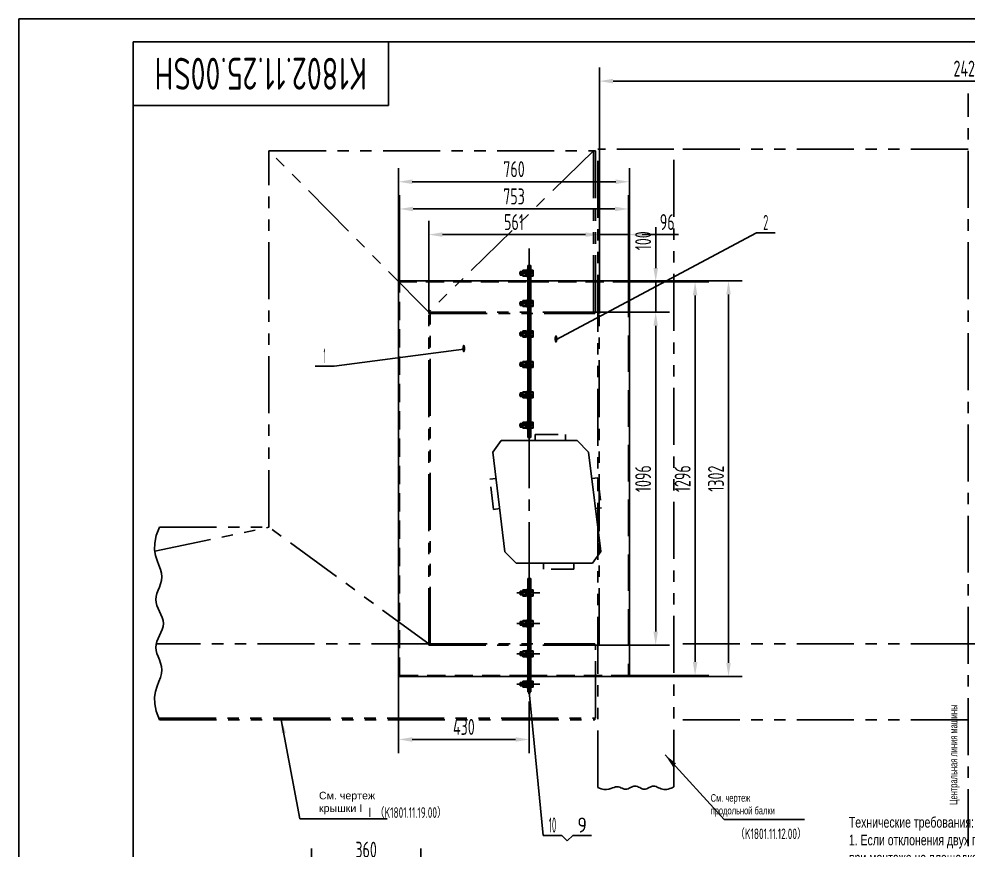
# Model space of a CAD drawing. Header units: millimetres. Extents: x 0 to 6300, y -90 to 4455.
# Drawn here: x 0 to 3120, y 1721 to 4455 of the extents above; entities that cross this region are included whole.
import ezdxf
from ezdxf.enums import TextEntityAlignment as Align

# ---------------------------------------------------------------- set-up
doc = ezdxf.new("R2010")
doc.units = ezdxf.units.MM
doc.header["$LTSCALE"] = 150
for name, pattern in [('F', [0.75, 0.5, -0.25]), ('G', [2, 1.25, -0.25, 0.25, -0.25]), ('K', [2.5, 1.25, -0.25, 0.25, -0.25, 0.25, -0.25])]:
    doc.linetypes.add(name, pattern=pattern)
for name, color, linetype in [('01', 7, 'Continuous'), ('02', 1, 'Continuous'), ('04', 2, 'F'), ('05', 4, 'G'), ('07', 6, 'K'), ('08', 1, 'Continuous'), ('11', 3, 'Continuous')]:
    doc.layers.add(name, color=color, linetype=linetype)
doc.styles.get("Standard").update_dxf_attribs({"font": 'isocp', "width": 0.707, "bigfont": 'intecad.shx'})
doc.dimstyles.new('INTE', dxfattribs={"dimscale": 15, "dimtxt": 3.5, "dimasz": 3, "dimexe": 3, "dimexo": 0, "dimgap": 1, "dimtad": 1, "dimdec": 1, "dimdsep": 46, "dimtxsty": 'Standard', "dimcen": 0, "dimclrd": 1, "dimclre": 1, "dimclrt": 3, "dimazin": 0, "dimtfac": 1, "dimtdec": 1, "dimtmove": 0, "dimatfit": 0, "dimfxl": 1, "dimarcsym": 0})

# ---------------------------------------------------------------- blocks, each defined once
blk = doc.blocks.new('*D6')
at = {"layer": '08', "color": 1, "lineweight": -2}
for p, q in [((1907.8, 3490.6), (2138.1, 3490.6)), ((2093.1, 3445.6), (2093.1, 2439.6)), ((1907.8, 2394.6), (2138.1, 2394.6))]:
    blk.add_line(p, q, dxfattribs=at)
at = {"layer": '08', "color": 1}
for points in [[(2085.6, 3445.6), (2100.6, 3445.6), (2093.1, 3490.6)], [(2085.6, 2439.6), (2100.6, 2439.6), (2093.1, 2394.6)]]:
    blk.add_solid(points, dxfattribs=at)
at = {"layer": 'Defpoints', "color": 0}
for p in [(1907.8, 3490.6), (1907.8, 2394.6), (2093.1, 2394.6)]:
    blk.add_point(p, dxfattribs=at)
at = {"layer": '08', "color": 3, "insert": (2051.8, 2942.6), "char_height": 52.5, "attachment_point": 5, "rotation": 90}
blk.add_mtext('1096', dxfattribs=at)
blk = doc.blocks.new('*D19')
at = {"layer": '08', "color": 1, "lineweight": -2}
for p, q in [((1346.8, 3490.6), (1346.8, 3790.6)), ((1907.8, 3485.6), (1907.8, 3790.6)), ((1862.8, 3745.6), (1391.8, 3745.6))]:
    blk.add_line(p, q, dxfattribs=at)
at = {"layer": '08', "color": 1}
for points in [[(1391.8, 3753.1), (1391.8, 3738.1), (1346.8, 3745.6)], [(1862.8, 3753.1), (1862.8, 3738.1), (1907.8, 3745.6)]]:
    blk.add_solid(points, dxfattribs=at)
at = {"layer": 'Defpoints', "color": 0}
for p in [(1346.8, 3745.6), (1346.8, 3490.6), (1907.8, 3485.6)]:
    blk.add_point(p, dxfattribs=at)
at = {"layer": '08', "color": 3, "insert": (1627.3, 3786.8), "char_height": 52.5, "attachment_point": 5}
blk.add_mtext('561', dxfattribs=at)
blk = doc.blocks.new('erwer')
at = {"layer": '01'}
for points in [[(6333.4, 3723.9), (6330.4, 3723.9), (6333.4, 3726.9)], [(7629.4, 3723.9), (7632.4, 3723.9), (7629.4, 3726.9)], [(6333.4, 2970.9), (6330.4, 2970.9), (6333.4, 2967.9)], [(7629.4, 2970.9), (7632.4, 2970.9), (7629.4, 2967.9)]]:
    blk.add_hatch(color=256, dxfattribs=at).paths.add_polyline_path(points)
at = {"ltscale": 0.8}
for p, q in [((6330.4, 3302.4), (6330.4, 3723.9)), ((7632.4, 3723.9), (7632.4, 3302.4)), ((6330.4, 2970.9), (6330.4, 3292.4)), ((7632.4, 3292.4), (7632.4, 2970.9))]:
    blk.add_line(p, q, dxfattribs=at)
at = {"layer": '01'}
for p, q in [((6333.4, 3726.9), (6330.4, 3723.9)), ((7629.4, 3726.9), (7632.4, 3723.9)), ((7106.7, 3389.9), (7068.7, 3417.4)), ((6741.3, 3377.1), (6703.3, 3340.1)), ((6295.4, 3318.8), (6295.4, 3308)), ((6305.4, 3318.8), (6295.4, 3318.8)), ((6295.4, 3308), (6305.4, 3308)), ((6296.2, 3304.9), (6296.2, 3308)), ((6296.2, 3308), (6305.4, 3308)), ((6299.4, 3327.4), (6305.4, 3327.4)), ((6299.4, 3318.8), (6299.4, 3327.4)), ((6299.4, 3318.8), (6299.4, 3308)), ((6311.4, 3327.4), (6305.4, 3327.4)), ((6305.4, 3318.8), (6315.4, 3318.8)), ((6315.4, 3308), (6305.4, 3308)), ((6314.6, 3308), (6305.4, 3308)), ((6311.4, 3318.8), (6311.4, 3327.4)), ((6311.4, 3318.8), (6311.4, 3308)), ((6314.6, 3304.9), (6314.6, 3308)), ((6315.4, 3318.8), (6315.4, 3308)), ((6405.4, 3318.8), (6395.4, 3318.8)), ((6395.4, 3318.8), (6395.4, 3308)), ((6395.4, 3308), (6405.4, 3308)), ((6396.2, 3308), (6405.4, 3308)), ((6396.2, 3304.9), (6396.2, 3308)), ((6399.4, 3327.4), (6405.4, 3327.4)), ((6399.4, 3318.8), (6399.4, 3327.4)), ((6399.4, 3318.8), (6399.4, 3308)), ((6411.4, 3327.4), (6405.4, 3327.4)), ((6405.4, 3318.8), (6415.4, 3318.8)), ((6414.6, 3308), (6405.4, 3308)), ((6415.4, 3308), (6405.4, 3308)), ((6411.4, 3318.8), (6411.4, 3327.4)), ((6411.4, 3318.8), (6411.4, 3308)), ((6414.6, 3304.9), (6414.6, 3308)), ((6415.4, 3318.8), (6415.4, 3308)), ((6495.4, 3318.8), (6495.4, 3308)), ((6505.4, 3318.8), (6495.4, 3318.8)), ((6495.4, 3308), (6505.4, 3308)), ((6496.2, 3304.9), (6496.2, 3308)), ((6496.2, 3308), (6505.4, 3308)), ((6499.4, 3318.8), (6499.4, 3327.4)), ((6499.4, 3327.4), (6505.4, 3327.4)), ((6499.4, 3318.8), (6499.4, 3308)), ((6511.4, 3327.4), (6505.4, 3327.4)), ((6505.4, 3318.8), (6515.4, 3318.8)), ((6515.4, 3308), (6505.4, 3308)), ((6514.6, 3308), (6505.4, 3308)), ((6511.4, 3318.8), (6511.4, 3327.4)), ((6511.4, 3318.8), (6511.4, 3308)), ((6514.6, 3304.9), (6514.6, 3308)), ((6515.4, 3318.8), (6515.4, 3308)), ((6595.4, 3318.8), (6595.4, 3308)), ((6605.4, 3318.8), (6595.4, 3318.8)), ((6595.4, 3308), (6605.4, 3308)), ((6596.2, 3304.9), (6596.2, 3308)), ((6596.2, 3308), (6605.4, 3308)), ((6599.4, 3318.8), (6599.4, 3327.4)), ((6599.4, 3327.4), (6605.4, 3327.4)), ((6599.4, 3318.8), (6599.4, 3308)), ((6611.4, 3327.4), (6605.4, 3327.4)), ((6605.4, 3318.8), (6615.4, 3318.8)), ((6614.6, 3308), (6605.4, 3308)), ((6615.4, 3308), (6605.4, 3308)), ((6611.4, 3318.8), (6611.4, 3327.4)), ((6611.4, 3318.8), (6611.4, 3308)), ((6614.6, 3304.9), (6614.6, 3308)), ((6615.4, 3318.8), (6615.4, 3308)), ((7157.4, 3318.8), (7147.4, 3318.8)), ((7147.4, 3318.8), (7147.4, 3308)), ((7147.4, 3308), (7157.4, 3308)), ((7148.2, 3308), (7157.4, 3308)), ((7148.2, 3304.9), (7148.2, 3308)), ((7151.4, 3327.4), (7157.4, 3327.4)), ((7151.4, 3318.8), (7151.4, 3327.4)), ((7151.4, 3318.8), (7151.4, 3308)), ((7163.4, 3327.4), (7157.4, 3327.4)), ((7157.4, 3318.8), (7167.4, 3318.8)), ((7167.4, 3308), (7157.4, 3308)), ((7166.6, 3308), (7157.4, 3308)), ((7163.4, 3318.8), (7163.4, 3327.4)), ((7163.4, 3318.8), (7163.4, 3308)), ((7166.6, 3304.9), (7166.6, 3308)), ((7167.4, 3318.8), (7167.4, 3308)), ((7257.4, 3318.8), (7247.4, 3318.8)), ((7247.4, 3318.8), (7247.4, 3308)), ((7247.4, 3308), (7257.4, 3308)), ((7248.2, 3308), (7257.4, 3308)), ((7248.2, 3304.9), (7248.2, 3308)), ((7251.4, 3327.4), (7257.4, 3327.4)), ((7251.4, 3318.8), (7251.4, 3327.4)), ((7251.4, 3318.8), (7251.4, 3308)), ((7263.4, 3327.4), (7257.4, 3327.4)), ((7257.4, 3318.8), (7267.4, 3318.8)), ((7266.6, 3308), (7257.4, 3308)), ((7267.4, 3308), (7257.4, 3308)), ((7263.4, 3318.8), (7263.4, 3327.4)), ((7263.4, 3318.8), (7263.4, 3308)), ((7266.6, 3304.9), (7266.6, 3308)), ((7267.4, 3318.8), (7267.4, 3308)), ((7347.4, 3318.8), (7347.4, 3308)), ((7357.4, 3318.8), (7347.4, 3318.8)), ((7347.4, 3308), (7357.4, 3308)), ((7348.2, 3304.9), (7348.2, 3308)), ((7348.2, 3308), (7357.4, 3308)), ((7351.4, 3318.8), (7351.4, 3327.4)), ((7351.4, 3327.4), (7357.4, 3327.4)), ((7351.4, 3318.8), (7351.4, 3308)), ((7363.4, 3327.4), (7357.4, 3327.4)), ((7357.4, 3318.8), (7367.4, 3318.8)), ((7367.4, 3308), (7357.4, 3308)), ((7366.6, 3308), (7357.4, 3308)), ((7363.4, 3318.8), (7363.4, 3327.4)), ((7363.4, 3318.8), (7363.4, 3308)), ((7366.6, 3304.9), (7366.6, 3308)), ((7367.4, 3318.8), (7367.4, 3308)), ((7457.4, 3318.8), (7447.4, 3318.8)), ((7447.4, 3318.8), (7447.4, 3308)), ((7447.4, 3308), (7457.4, 3308)), ((7448.2, 3308), (7457.4, 3308)), ((7448.2, 3304.9), (7448.2, 3308)), ((7451.4, 3327.4), (7457.4, 3327.4)), ((7451.4, 3318.8), (7451.4, 3327.4)), ((7451.4, 3318.8), (7451.4, 3308)), ((7463.4, 3327.4), (7457.4, 3327.4)), ((7457.4, 3318.8), (7467.4, 3318.8)), ((7466.6, 3308), (7457.4, 3308)), ((7467.4, 3308), (7457.4, 3308)), ((7463.4, 3318.8), (7463.4, 3327.4)), ((7463.4, 3318.8), (7463.4, 3308)), ((7466.6, 3304.9), (7466.6, 3308)), ((7467.4, 3318.8), (7467.4, 3308)), ((7547.4, 3318.8), (7547.4, 3308)), ((7557.4, 3318.8), (7547.4, 3318.8)), ((7547.4, 3308), (7557.4, 3308)), ((7548.2, 3304.9), (7548.2, 3308)), ((7548.2, 3308), (7557.4, 3308)), ((7551.4, 3318.8), (7551.4, 3327.4)), ((7551.4, 3327.4), (7557.4, 3327.4)), ((7551.4, 3318.8), (7551.4, 3308)), ((7563.4, 3327.4), (7557.4, 3327.4)), ((7557.4, 3318.8), (7567.4, 3318.8)), ((7567.4, 3308), (7557.4, 3308)), ((7566.6, 3308), (7557.4, 3308)), ((7563.4, 3318.8), (7563.4, 3327.4)), ((7563.4, 3318.8), (7563.4, 3308)), ((7566.6, 3304.9), (7566.6, 3308)), ((7567.4, 3318.8), (7567.4, 3308)), ((7657.4, 3318.8), (7647.4, 3318.8)), ((7647.4, 3318.8), (7647.4, 3308)), ((7647.4, 3308), (7657.4, 3308)), ((7648.2, 3308), (7657.4, 3308)), ((7648.2, 3304.9), (7648.2, 3308)), ((7651.4, 3327.4), (7657.4, 3327.4)), ((7651.4, 3318.8), (7651.4, 3327.4)), ((7651.4, 3318.8), (7651.4, 3308)), ((7663.4, 3327.4), (7657.4, 3327.4)), ((7657.4, 3318.8), (7667.4, 3318.8)), ((7666.6, 3308), (7657.4, 3308)), ((7667.4, 3308), (7657.4, 3308)), ((7663.4, 3318.8), (7663.4, 3327.4)), ((7663.4, 3318.8), (7663.4, 3308)), ((7666.6, 3304.9), (7666.6, 3308)), ((7667.4, 3318.8), (7667.4, 3308)), ((6293.4, 3302.4), (6293.4, 3304.9)), ((6293.4, 3304.9), (6305.4, 3304.9)), ((6305.4, 3302.4), (6293.4, 3302.4)), ((6295.4, 3284.9), (6295.4, 3292.4)), ((6295.4, 3292.4), (6305.4, 3292.4)), ((6305.4, 3284.9), (6295.4, 3284.9)), ((6305.4, 3304.9), (6296.2, 3304.9)), ((6299.4, 3292.4), (6299.4, 3284.9)), ((6317.4, 3304.9), (6305.4, 3304.9)), ((6305.4, 3304.9), (6314.6, 3304.9)), ((6305.4, 3302.4), (6317.4, 3302.4)), ((6315.4, 3292.4), (6305.4, 3292.4)), ((6305.4, 3284.9), (6315.4, 3284.9)), ((6311.4, 3292.4), (6311.4, 3284.9)), ((6315.4, 3284.9), (6315.4, 3292.4)), ((6317.4, 3302.4), (6317.4, 3304.9)), ((6393.4, 3304.9), (6405.4, 3304.9)), ((6393.4, 3302.4), (6393.4, 3304.9)), ((6405.4, 3302.4), (6393.4, 3302.4)), ((6395.4, 3292.4), (6405.4, 3292.4)), ((6395.4, 3284.9), (6395.4, 3292.4)), ((6405.4, 3284.9), (6395.4, 3284.9)), ((6405.4, 3304.9), (6396.2, 3304.9)), ((6399.4, 3292.4), (6399.4, 3284.9)), ((6405.4, 3304.9), (6414.6, 3304.9)), ((6417.4, 3304.9), (6405.4, 3304.9)), ((6405.4, 3302.4), (6417.4, 3302.4)), ((6415.4, 3292.4), (6405.4, 3292.4)), ((6405.4, 3284.9), (6415.4, 3284.9)), ((6411.4, 3292.4), (6411.4, 3284.9)), ((6415.4, 3284.9), (6415.4, 3292.4)), ((6417.4, 3302.4), (6417.4, 3304.9)), ((6493.4, 3302.4), (6493.4, 3304.9)), ((6493.4, 3304.9), (6505.4, 3304.9)), ((6505.4, 3302.4), (6493.4, 3302.4)), ((6495.4, 3284.9), (6495.4, 3292.4)), ((6495.4, 3292.4), (6505.4, 3292.4)), ((6505.4, 3284.9), (6495.4, 3284.9)), ((6505.4, 3304.9), (6496.2, 3304.9)), ((6499.4, 3292.4), (6499.4, 3284.9)), ((6517.4, 3304.9), (6505.4, 3304.9)), ((6505.4, 3304.9), (6514.6, 3304.9)), ((6505.4, 3302.4), (6517.4, 3302.4)), ((6515.4, 3292.4), (6505.4, 3292.4)), ((6505.4, 3284.9), (6515.4, 3284.9)), ((6511.4, 3292.4), (6511.4, 3284.9)), ((6515.4, 3284.9), (6515.4, 3292.4)), ((6517.4, 3302.4), (6517.4, 3304.9)), ((6593.4, 3302.4), (6593.4, 3304.9)), ((6593.4, 3304.9), (6605.4, 3304.9)), ((6605.4, 3302.4), (6593.4, 3302.4)), ((6595.4, 3284.9), (6595.4, 3292.4)), ((6595.4, 3292.4), (6605.4, 3292.4)), ((6605.4, 3284.9), (6595.4, 3284.9)), ((6605.4, 3304.9), (6596.2, 3304.9)), ((6599.4, 3292.4), (6599.4, 3284.9)), ((6605.4, 3304.9), (6614.6, 3304.9)), ((6617.4, 3304.9), (6605.4, 3304.9)), ((6605.4, 3302.4), (6617.4, 3302.4)), ((6615.4, 3292.4), (6605.4, 3292.4)), ((6605.4, 3284.9), (6615.4, 3284.9)), ((6611.4, 3292.4), (6611.4, 3284.9)), ((6615.4, 3284.9), (6615.4, 3292.4)), ((6617.4, 3302.4), (6617.4, 3304.9)), ((7145.4, 3304.9), (7157.4, 3304.9)), ((7145.4, 3302.4), (7145.4, 3304.9)), ((7157.4, 3302.4), (7145.4, 3302.4)), ((7147.4, 3292.4), (7157.4, 3292.4)), ((7147.4, 3284.9), (7147.4, 3292.4)), ((7157.4, 3284.9), (7147.4, 3284.9)), ((7157.4, 3304.9), (7148.2, 3304.9)), ((7151.4, 3292.4), (7151.4, 3284.9)), ((7169.4, 3304.9), (7157.4, 3304.9)), ((7157.4, 3304.9), (7166.6, 3304.9)), ((7157.4, 3302.4), (7169.4, 3302.4)), ((7167.4, 3292.4), (7157.4, 3292.4)), ((7157.4, 3284.9), (7167.4, 3284.9)), ((7163.4, 3292.4), (7163.4, 3284.9)), ((7167.4, 3284.9), (7167.4, 3292.4)), ((7169.4, 3302.4), (7169.4, 3304.9)), ((7245.4, 3304.9), (7257.4, 3304.9)), ((7245.4, 3302.4), (7245.4, 3304.9)), ((7257.4, 3302.4), (7245.4, 3302.4)), ((7247.4, 3292.4), (7257.4, 3292.4)), ((7247.4, 3284.9), (7247.4, 3292.4)), ((7257.4, 3284.9), (7247.4, 3284.9)), ((7257.4, 3304.9), (7248.2, 3304.9)), ((7251.4, 3292.4), (7251.4, 3284.9)), ((7257.4, 3304.9), (7266.6, 3304.9)), ((7269.4, 3304.9), (7257.4, 3304.9)), ((7257.4, 3302.4), (7269.4, 3302.4)), ((7267.4, 3292.4), (7257.4, 3292.4)), ((7257.4, 3284.9), (7267.4, 3284.9)), ((7263.4, 3292.4), (7263.4, 3284.9)), ((7267.4, 3284.9), (7267.4, 3292.4)), ((7269.4, 3302.4), (7269.4, 3304.9)), ((7345.4, 3302.4), (7345.4, 3304.9)), ((7345.4, 3304.9), (7357.4, 3304.9)), ((7357.4, 3302.4), (7345.4, 3302.4)), ((7347.4, 3284.9), (7347.4, 3292.4)), ((7347.4, 3292.4), (7357.4, 3292.4)), ((7357.4, 3284.9), (7347.4, 3284.9)), ((7357.4, 3304.9), (7348.2, 3304.9)), ((7351.4, 3292.4), (7351.4, 3284.9)), ((7369.4, 3304.9), (7357.4, 3304.9)), ((7357.4, 3304.9), (7366.6, 3304.9)), ((7357.4, 3302.4), (7369.4, 3302.4)), ((7367.4, 3292.4), (7357.4, 3292.4)), ((7357.4, 3284.9), (7367.4, 3284.9)), ((7363.4, 3292.4), (7363.4, 3284.9)), ((7367.4, 3284.9), (7367.4, 3292.4)), ((7369.4, 3302.4), (7369.4, 3304.9)), ((7445.4, 3304.9), (7457.4, 3304.9)), ((7445.4, 3302.4), (7445.4, 3304.9)), ((7457.4, 3302.4), (7445.4, 3302.4)), ((7447.4, 3292.4), (7457.4, 3292.4)), ((7447.4, 3284.9), (7447.4, 3292.4)), ((7457.4, 3284.9), (7447.4, 3284.9)), ((7457.4, 3304.9), (7448.2, 3304.9)), ((7451.4, 3292.4), (7451.4, 3284.9)), ((7469.4, 3304.9), (7457.4, 3304.9)), ((7457.4, 3304.9), (7466.6, 3304.9)), ((7457.4, 3302.4), (7469.4, 3302.4)), ((7467.4, 3292.4), (7457.4, 3292.4)), ((7457.4, 3284.9), (7467.4, 3284.9)), ((7463.4, 3292.4), (7463.4, 3284.9)), ((7467.4, 3284.9), (7467.4, 3292.4)), ((7469.4, 3302.4), (7469.4, 3304.9)), ((7545.4, 3302.4), (7545.4, 3304.9)), ((7545.4, 3304.9), (7557.4, 3304.9)), ((7557.4, 3302.4), (7545.4, 3302.4)), ((7547.4, 3284.9), (7547.4, 3292.4)), ((7547.4, 3292.4), (7557.4, 3292.4)), ((7557.4, 3284.9), (7547.4, 3284.9)), ((7557.4, 3304.9), (7548.2, 3304.9)), ((7551.4, 3292.4), (7551.4, 3284.9)), ((7569.4, 3304.9), (7557.4, 3304.9)), ((7557.4, 3304.9), (7566.6, 3304.9)), ((7557.4, 3302.4), (7569.4, 3302.4)), ((7567.4, 3292.4), (7557.4, 3292.4)), ((7557.4, 3284.9), (7567.4, 3284.9)), ((7563.4, 3292.4), (7563.4, 3284.9)), ((7567.4, 3284.9), (7567.4, 3292.4)), ((7569.4, 3302.4), (7569.4, 3304.9)), ((7645.4, 3304.9), (7657.4, 3304.9)), ((7645.4, 3302.4), (7645.4, 3304.9)), ((7657.4, 3302.4), (7645.4, 3302.4)), ((7647.4, 3292.4), (7657.4, 3292.4)), ((7647.4, 3284.9), (7647.4, 3292.4)), ((7657.4, 3284.9), (7647.4, 3284.9)), ((7657.4, 3304.9), (7648.2, 3304.9)), ((7651.4, 3292.4), (7651.4, 3284.9)), ((7657.4, 3304.9), (7666.6, 3304.9)), ((7669.4, 3304.9), (7657.4, 3304.9)), ((7657.4, 3302.4), (7669.4, 3302.4)), ((7667.4, 3292.4), (7657.4, 3292.4)), ((7657.4, 3284.9), (7667.4, 3284.9)), ((7663.4, 3292.4), (7663.4, 3284.9)), ((7667.4, 3284.9), (7667.4, 3292.4)), ((7669.4, 3302.4), (7669.4, 3304.9)), ((7068.7, 3102.5), (7106.7, 3139.4)), ((6741.5, 3062.1), (6703.4, 3089.6)), ((6333.4, 2967.9), (6330.4, 2970.9)), ((7629.4, 2967.9), (7632.4, 2970.9))]:
    blk.add_line(p, q, dxfattribs=at)
at = {"layer": '01', "ltscale": 0.8}
for p, q in [((6333.4, 3726.9), (7629.4, 3726.9)), ((6280.4, 3302.4), (6280.4, 3292.4)), ((7682.4, 3302.4), (7682.4, 3292.4))]:
    blk.add_line(p, q, dxfattribs=at)
at = {"layer": '01', "color": 7, "linetype": 'Continuous'}
for p, q in [((6741.3, 3377.1), (7068.7, 3417.4)), ((7106.7, 3389.9), (7106.7, 3347.4)), ((6703.4, 3089.6), (6703.3, 3340.1)), ((7106.7, 3347.4), (7106.7, 3139.4)), ((6280.4, 3302.4), (6653.3, 3302.4)), ((6280.4, 3297.4), (6653.3, 3297.4)), ((6280.4, 3292.4), (6653.3, 3292.4)), ((7116.7, 3302.4), (7116.7, 3292.4)), ((7116.7, 3302.4), (7682.4, 3302.4)), ((7116.7, 3297.4), (7682.4, 3297.4)), ((7116.7, 3292.4), (7682.4, 3292.4)), ((7068.7, 3102.5), (6741.5, 3062.1))]:
    blk.add_line(p, q, dxfattribs=at)
at = {"layer": '01', "ltscale": 1.6}
blk.add_line((7629.4, 2967.9), (6333.4, 2967.9), dxfattribs=at)
at = {"layer": '02'}
for p, q in [((6300.6, 3327.4), (6300.6, 3318.8)), ((6310.2, 3327.4), (6310.2, 3318.8)), ((6400.6, 3327.4), (6400.6, 3318.8)), ((6410.2, 3327.4), (6410.2, 3318.8)), ((6500.6, 3327.4), (6500.6, 3318.8)), ((6510.2, 3327.4), (6510.2, 3318.8)), ((6600.6, 3327.4), (6600.6, 3318.8)), ((6610.2, 3327.4), (6610.2, 3318.8)), ((7152.6, 3327.4), (7152.6, 3318.8)), ((7162.2, 3327.4), (7162.2, 3318.8)), ((7252.6, 3327.4), (7252.6, 3318.8)), ((7262.2, 3327.4), (7262.2, 3318.8)), ((7352.6, 3327.4), (7352.6, 3318.8)), ((7362.2, 3327.4), (7362.2, 3318.8)), ((7452.6, 3327.4), (7452.6, 3318.8)), ((7462.2, 3327.4), (7462.2, 3318.8)), ((7552.6, 3327.4), (7552.6, 3318.8)), ((7562.2, 3327.4), (7562.2, 3318.8)), ((7652.6, 3327.4), (7652.6, 3318.8)), ((7662.2, 3327.4), (7662.2, 3318.8))]:
    blk.add_line(p, q, dxfattribs=at)
at = {"layer": '04', "color": 2, "linetype": 'F', "ltscale": 0.8}
for p, q in [((6333.4, 3302.4), (6333.4, 3726.9)), ((6333.4, 3723.9), (7632.4, 3723.9)), ((7629.4, 3726.9), (7629.4, 3302.4)), ((6333.4, 2967.9), (6333.4, 3292.4)), ((7629.4, 3292.4), (7629.4, 2967.9))]:
    blk.add_line(p, q, dxfattribs=at)
at = {"layer": '04', "color": 2, "linetype": 'F'}
for p, q in [((6880.5, 3414.4), (6979.8, 3426.6)), ((6880.5, 3414.4), (6883, 3394.5)), ((6979.8, 3426.6), (6982.2, 3406.8)), ((7106.7, 3277.6), (7126.7, 3277.6)), ((7126.7, 3277.6), (7126.7, 3177.6)), ((6683.4, 3150.4), (6683.3, 3250.4)), ((6683.3, 3250.4), (6703.3, 3250.4)), ((7106.7, 3177.6), (7126.7, 3177.6)), ((6683.4, 3150.4), (6703.4, 3150.4)), ((6982.2, 3091.8), (6984.7, 3071.9)), ((6883, 3079.6), (6885.4, 3059.7)), ((6984.7, 3071.9), (6885.4, 3059.7))]:
    blk.add_line(p, q, dxfattribs=at)
at = {"layer": '04', "color": 2, "linetype": 'F', "ltscale": 1.6}
blk.add_line((7632.4, 2970.9), (6333.4, 2970.9), dxfattribs=at)
at = {"layer": '05', "color": 142, "linetype": 'G', "ltscale": 0.8}
for p, q in [((6305.4, 3337.6), (6305.4, 3262.7)), ((6405.4, 3337.6), (6405.4, 3262.7)), ((6505.4, 3337.6), (6505.4, 3262.7)), ((6605.4, 3337.6), (6605.4, 3262.7))]:
    blk.add_line(p, q, dxfattribs=at)
at = {"layer": '05'}
for p, q in [((6305.4, 3281.8), (6305.4, 3330.9)), ((6305.4, 3319.8), (6305.4, 3306.9)), ((6405.4, 3281.8), (6405.4, 3330.9)), ((6405.4, 3319.8), (6405.4, 3306.9)), ((6505.4, 3281.8), (6505.4, 3330.9)), ((6505.4, 3319.8), (6505.4, 3306.9)), ((6605.4, 3281.8), (6605.4, 3330.9)), ((6605.4, 3319.8), (6605.4, 3306.9)), ((7157.4, 3281.8), (7157.4, 3330.9)), ((7157.4, 3319.8), (7157.4, 3306.9)), ((7257.4, 3281.8), (7257.4, 3330.9)), ((7257.4, 3319.8), (7257.4, 3306.9)), ((7357.4, 3281.8), (7357.4, 3330.9)), ((7357.4, 3319.8), (7357.4, 3306.9)), ((7457.4, 3281.8), (7457.4, 3330.9)), ((7457.4, 3319.8), (7457.4, 3306.9)), ((7557.4, 3281.8), (7557.4, 3330.9)), ((7557.4, 3319.8), (7557.4, 3306.9)), ((7657.4, 3281.8), (7657.4, 3330.9)), ((7657.4, 3319.8), (7657.4, 3306.9)), ((7738.2, 3297.4), (6248.6, 3297.4)), ((6653.3, 3297.4), (6653.3, 3302.4)), ((6653.3, 3292.4), (6653.3, 3297.4))]:
    blk.add_line(p, q, dxfattribs=at)
blk = doc.blocks.new('*D21')
at = {"layer": '08', "color": 1, "lineweight": -2}
for p, q in [((1907.8, 3509.9), (1907.8, 3790.6)), ((2003.8, 3593.6), (2003.8, 3790.6)), ((1862.8, 3745.6), (1817.8, 3745.6)), ((1907.8, 3745.6), (2003.8, 3745.6)), ((2048.8, 3745.6), (2168, 3745.6))]:
    blk.add_line(p, q, dxfattribs=at)
at = {"layer": '08', "color": 1}
for points in [[(1862.8, 3753.1), (1862.8, 3738.1), (1907.8, 3745.6)], [(2048.8, 3753.1), (2048.8, 3738.1), (2003.8, 3745.6)]]:
    blk.add_solid(points, dxfattribs=at)
at = {"layer": 'Defpoints', "color": 0}
for p in [(2003.8, 3745.6), (2003.8, 3593.6), (1907.8, 3509.9)]:
    blk.add_point(p, dxfattribs=at)
at = {"layer": '08', "color": 3, "insert": (2130.9, 3786.8), "char_height": 52.5, "attachment_point": 5}
blk.add_mtext('96', dxfattribs=at)
blk = doc.blocks.new('*D22')
at = {"layer": '08', "color": 1, "lineweight": -2}
for p, q in [((1250.8, 3587.7), (1250.8, 3874.9)), ((2003.8, 3626.5), (2003.8, 3874.9)), ((1958.8, 3829.9), (1295.8, 3829.9))]:
    blk.add_line(p, q, dxfattribs=at)
at = {"layer": '08', "color": 1}
for points in [[(1295.8, 3837.4), (1295.8, 3822.4), (1250.8, 3829.9)], [(1958.8, 3837.4), (1958.8, 3822.4), (2003.8, 3829.9)]]:
    blk.add_solid(points, dxfattribs=at)
at = {"layer": 'Defpoints', "color": 0}
for p in [(1250.8, 3829.9), (2003.8, 3626.5), (1250.8, 3587.7)]:
    blk.add_point(p, dxfattribs=at)
at = {"layer": '08', "color": 3, "insert": (1627.3, 3871.2), "char_height": 52.5, "attachment_point": 5}
blk.add_mtext('753', dxfattribs=at)
blk = doc.blocks.new('*D23')
at = {"layer": '08', "color": 1, "lineweight": -2}
for p, q in [((2093.1, 3635.6), (2093.1, 3770)), ((2003.8, 3590.6), (2138.1, 3590.6)), ((2093.1, 3490.6), (2093.1, 3590.6)), ((2015.4, 3490.6), (2138.1, 3490.6)), ((2093.1, 3445.6), (2093.1, 3400.6))]:
    blk.add_line(p, q, dxfattribs=at)
at = {"layer": '08', "color": 1}
for points in [[(2085.6, 3635.6), (2100.6, 3635.6), (2093.1, 3590.6)], [(2085.6, 3445.6), (2100.6, 3445.6), (2093.1, 3490.6)]]:
    blk.add_solid(points, dxfattribs=at)
at = {"layer": 'Defpoints', "color": 0}
for p in [(2003.8, 3590.6), (2093.1, 3590.6), (2015.4, 3490.6)]:
    blk.add_point(p, dxfattribs=at)
at = {"layer": '08', "color": 3, "insert": (2051.8, 3725.3), "char_height": 52.5, "attachment_point": 5, "rotation": 90}
blk.add_mtext('100', dxfattribs=at)
blk = doc.blocks.new('*D24')
at = {"layer": '08', "color": 1, "lineweight": -2}
for p, q in [((2029, 3590.6), (2267.7, 3590.6)), ((2222.7, 3545.6), (2222.7, 2339.6)), ((2006.8, 2294.6), (2267.7, 2294.6))]:
    blk.add_line(p, q, dxfattribs=at)
at = {"layer": '08', "color": 1}
for points in [[(2215.2, 3545.6), (2230.2, 3545.6), (2222.7, 3590.6)], [(2215.2, 2339.6), (2230.2, 2339.6), (2222.7, 2294.6)]]:
    blk.add_solid(points, dxfattribs=at)
at = {"layer": 'Defpoints', "color": 0}
for p in [(2029, 3590.6), (2006.8, 2294.6), (2222.7, 2294.6)]:
    blk.add_point(p, dxfattribs=at)
at = {"layer": '08', "color": 3, "insert": (2181.5, 2942.6), "char_height": 52.5, "attachment_point": 5, "rotation": 90}
blk.add_mtext('1296', dxfattribs=at)
blk = doc.blocks.new('*D27')
at = {"layer": '08', "color": 1, "lineweight": -2}
for p, q in [((961.2, 1164.7), (961.2, 1725.8)), ((1321.2, 1164.7), (1321.2, 1725.8)), ((1006.2, 1680.8), (1276.2, 1680.8))]:
    blk.add_line(p, q, dxfattribs=at)
at = {"layer": '08', "color": 1}
for points in [[(1006.2, 1688.3), (1006.2, 1673.3), (961.2, 1680.8)], [(1276.2, 1688.3), (1276.2, 1673.3), (1321.2, 1680.8)]]:
    blk.add_solid(points, dxfattribs=at)
at = {"layer": 'Defpoints', "color": 0}
for p in [(1321.2, 1680.8), (961.2, 1164.7), (1321.2, 1164.7)]:
    blk.add_point(p, dxfattribs=at)
at = {"layer": '08', "color": 3, "insert": (1141.2, 1722.1), "char_height": 52.5, "attachment_point": 5}
blk.add_mtext('360', dxfattribs=at)
blk = doc.blocks.new('*D28')
at = {"layer": '08', "color": 1, "lineweight": -2}
for p, q in [((1907.8, 3485.6), (1907.8, 4295.5)), ((4331.8, 3490.6), (4331.8, 4295.5)), ((4286.8, 4250.5), (1952.8, 4250.5))]:
    blk.add_line(p, q, dxfattribs=at)
at = {"layer": '08', "color": 1}
for points in [[(1952.8, 4258), (1952.8, 4243), (1907.8, 4250.5)], [(4286.8, 4258), (4286.8, 4243), (4331.8, 4250.5)]]:
    blk.add_solid(points, dxfattribs=at)
at = {"layer": 'Defpoints', "color": 0}
for p in [(1907.8, 4250.5), (1907.8, 3485.6), (4331.8, 3490.6)]:
    blk.add_point(p, dxfattribs=at)
at = {"layer": '08', "color": 3, "insert": (3119.8, 4291.7), "char_height": 52.5, "attachment_point": 5}
blk.add_mtext('2424', dxfattribs=at)
blk = doc.blocks.new('*D38')
at = {"layer": '08', "color": 1, "lineweight": -2}
for p, q in [((1247.8, 2294.6), (1247.8, 2039.7)), ((1677.3, 2209.8), (1677.3, 2039.7)), ((1632.3, 2084.7), (1292.8, 2084.7))]:
    blk.add_line(p, q, dxfattribs=at)
at = {"layer": '08', "color": 1}
for points in [[(1292.8, 2092.2), (1292.8, 2077.2), (1247.8, 2084.7)], [(1632.3, 2092.2), (1632.3, 2077.2), (1677.3, 2084.7)]]:
    blk.add_solid(points, dxfattribs=at)
at = {"layer": 'Defpoints', "color": 0}
for p in [(1247.8, 2294.6), (1677.3, 2209.8), (1247.8, 2084.7)]:
    blk.add_point(p, dxfattribs=at)
at = {"layer": '08', "color": 3, "insert": (1462.5, 2126), "char_height": 52.5, "attachment_point": 5}
blk.add_mtext('430', dxfattribs=at)
blk = doc.blocks.new('*D39')
at = {"layer": '08', "color": 1, "lineweight": -2}
for p, q in [((1247.8, 3590.6), (1247.8, 3964.5)), ((2006.8, 3590.6), (2006.8, 3964.5)), ((1961.8, 3919.5), (1292.8, 3919.5))]:
    blk.add_line(p, q, dxfattribs=at)
at = {"layer": '08', "color": 1}
for points in [[(1292.8, 3927), (1292.8, 3912), (1247.8, 3919.5)], [(1961.8, 3927), (1961.8, 3912), (2006.8, 3919.5)]]:
    blk.add_solid(points, dxfattribs=at)
at = {"layer": 'Defpoints', "color": 0}
for p in [(1247.8, 3919.5), (1247.8, 3590.6), (2006.8, 3590.6)]:
    blk.add_point(p, dxfattribs=at)
at = {"layer": '08', "color": 3, "insert": (1627.3, 3960.8), "char_height": 52.5, "attachment_point": 5}
blk.add_mtext('760', dxfattribs=at)
blk = doc.blocks.new('*D40')
at = {"layer": '08', "color": 1, "lineweight": -2}
for p, q in [((2003.8, 3593.6), (2377.5, 3593.6)), ((2332.5, 3548.6), (2332.5, 2336.6)), ((2003.8, 2291.6), (2377.5, 2291.6))]:
    blk.add_line(p, q, dxfattribs=at)
at = {"layer": '08', "color": 1}
for points in [[(2325, 3548.6), (2340, 3548.6), (2332.5, 3593.6)], [(2325, 2336.6), (2340, 2336.6), (2332.5, 2291.6)]]:
    blk.add_solid(points, dxfattribs=at)
at = {"layer": 'Defpoints', "color": 0}
for p in [(2003.8, 3593.6), (2003.8, 2291.6), (2332.5, 2291.6)]:
    blk.add_point(p, dxfattribs=at)
at = {"layer": '08', "color": 3, "insert": (2291.2, 2942.6), "char_height": 52.5, "attachment_point": 5, "rotation": 90}
blk.add_mtext('1302', dxfattribs=at)
blk = doc.blocks.new('*U50', base_point=(251.96, 168.31))
at = {"layer": '01'}
for p, q in [((251.96, 168.31), (251.96, 182.31)), ((195.96, 168.31), (251.96, 168.31))]:
    blk.add_line(p, q, dxfattribs=at)
blk = doc.blocks.new('*U51')
at = {"layer": '04'}
blk.add_blockref('*U50', (0, 0), dxfattribs=at)
blk = doc.blocks.new('*U52')
at = {"layer": '01'}
for points in [[(415, 292), (25, 292)], [(25, 292), (25, 5)]]:
    blk.add_lwpolyline(points, dxfattribs=at)
at = {"layer": '02'}
for points in [[(420, 297), (0, 297)], [(0, 297), (0, 0)]]:
    blk.add_lwpolyline(points, dxfattribs=at)

msp = doc.modelspace()

# ---------------------------------------------------------------- linework, layer by layer
at = {"layer": '02'}
for p, q in [((1765.33, 3399.78), (2424.01, 3750.89)), ((2424.01, 3750.89), (2486.01, 3750.89)), ((1462.22, 3368.26), (1036.02, 3312.68)), ((1036.02, 3312.68), (974.02, 3312.68)), ((1677.27, 2241.58), (1722.87, 1768.48)), ((1784.87, 1768.48), (1722.87, 1768.48)), ((1802.55, 1750.8), (1784.87, 1768.48)), ((1820.23, 1768.48), (1802.55, 1750.8)), ((1882.23, 1768.48), (1820.23, 1768.48))]:
    msp.add_line(p, q, dxfattribs=at)
at = {"layer": '05', "color": 4, "linetype": 'G'}
msp.add_line((3119.77, 1733.44), (3119.77, 4210.25), dxfattribs=at)
at = {"layer": '07', "color": 6, "linetype": 'K'}
for p, q in [((1902.77, 1926.14), (1902.77, 4026.58)), ((2152.77, 4026.58), (1902.77, 4026.58)), ((2152.77, 1928.54), (2152.77, 4026.58)), ((3119.77, 4026.58), (2154.77, 4026.58)), ((821.77, 4021.58), (1888.77, 4021.58)), ((821.77, 2783.08), (821.77, 4021.58)), ((1346.77, 3490.58), (821.77, 4021.58)), ((1888.77, 4021.58), (1346.77, 3490.58)), ((1888.77, 3490.58), (1888.77, 4021.58)), ((1894.77, 4021.58), (1888.77, 4021.58)), ((1894.77, 3490.58), (1894.77, 4021.58)), ((1894.77, 3490.58), (1894.77, 4000.29)), ((1346.77, 3490.58), (1907.77, 3490.58)), ((1346.77, 2394.58), (1346.77, 3490.58)), ((1346.77, 3485.58), (1346.77, 3490.58)), ((1351.77, 3490.58), (1346.77, 3490.58)), ((1351.77, 3485.58), (1346.77, 3485.58)), ((1351.77, 3485.58), (1351.77, 3490.58)), ((1351.77, 3485.58), (1892.77, 3485.58)), ((1351.77, 2399.58), (1351.77, 3485.58)), ((1892.77, 3485.58), (1892.77, 3490.58)), ((1907.77, 3485.58), (1902.77, 3485.58)), ((1907.77, 2394.58), (1907.77, 3490.58)), ((446.53, 2704.31), (821.77, 2783.08)), ((462.19, 2783.08), (821.77, 2783.08)), ((1346.77, 2399.58), (821.77, 2783.08)), ((1346.77, 2399.58), (451.35, 2399.58)), ((1351.77, 2399.58), (1346.77, 2399.58)), ((1351.77, 2399.58), (1346.77, 2399.58)), ((1346.77, 2394.58), (1907.77, 2394.58)), ((1351.77, 2399.58), (1892.77, 2399.58)), ((1351.77, 2399.58), (1351.77, 2394.58)), ((1892.77, 2394.58), (1892.77, 2399.58)), ((1894.77, 2154.58), (1894.77, 2394.58)), ((1894.77, 2154.58), (1894.77, 2394.58)), ((1907.77, 2399.58), (1902.77, 2399.58)), ((3119.77, 2399.58), (2152.77, 2399.58)), ((3119.77, 2399.58), (4086.77, 2399.58)), ((460.24, 2154.58), (1894.77, 2154.58)), ((1892.77, 2149.58), (1892.77, 2154.58)), ((462.19, 2149.58), (1892.77, 2149.58)), ((3119.77, 2149.58), (2152.77, 2149.58))]:
    msp.add_line(p, q, dxfattribs=at)
for points in [[(462.19, 2149.58), (451.29, 2177.48), (446.26, 2202.06), (445.82, 2223.7), (448.73, 2242.79), (453.72, 2259.71), (459.52, 2274.85), (464.88, 2288.61), (468.53, 2301.35), (469.53, 2313.43), (468.23, 2324.96), (465.3, 2336.04), (461.4, 2346.72), (457.21, 2357.1), (453.38, 2367.24), (450.6, 2377.23), (449.52, 2387.14), (450.61, 2397.04), (453.48, 2406.94), (457.54, 2416.83), (462.19, 2426.73), (466.85, 2436.63), (470.9, 2446.53), (473.78, 2456.43), (474.86, 2466.33), (473.78, 2476.23), (470.9, 2486.12), (466.85, 2496.02), (462.19, 2505.92), (457.54, 2515.82), (453.48, 2525.72), (450.61, 2535.62), (449.52, 2545.51), (450.6, 2555.43), (453.38, 2565.41), (457.21, 2575.56), (461.4, 2585.93), (465.3, 2596.62), (468.23, 2607.69), (469.53, 2619.22), (468.53, 2631.3), (464.88, 2644.05), (459.52, 2657.8), (453.72, 2672.94), (448.73, 2689.87), (445.82, 2708.95), (446.26, 2730.59), (451.29, 2755.17), (462.19, 2783.08)], [(2152.77, 1928.54), (2150.44, 1927.44), (2147.29, 1926.03), (2143.47, 1924.47), (2139.14, 1922.92), (2134.45, 1921.54), (2129.55, 1920.5), (2124.58, 1919.93), (2119.7, 1920.02), (2115.03, 1920.84), (2110.57, 1922.26), (2106.28, 1924.04), (2102.15, 1925.99), (2098.14, 1927.88), (2094.22, 1929.49), (2090.35, 1930.62), (2086.52, 1931.04), (2082.69, 1930.62), (2078.86, 1929.51), (2075.04, 1927.94), (2071.21, 1926.14), (2067.38, 1924.34), (2063.55, 1922.77), (2059.72, 1921.66), (2055.9, 1921.24), (2052.07, 1921.66), (2048.24, 1922.77), (2044.41, 1924.34), (2040.58, 1926.14), (2036.76, 1927.94), (2032.93, 1929.51), (2029.1, 1930.62), (2025.27, 1931.04), (2021.44, 1930.62), (2017.61, 1929.51), (2013.79, 1927.94), (2009.96, 1926.14), (2006.13, 1924.34), (2002.3, 1922.77), (1998.47, 1921.66), (1994.65, 1921.24), (1990.81, 1921.66), (1986.95, 1922.74), (1983.03, 1924.21), (1979.01, 1925.84), (1974.88, 1927.34), (1970.6, 1928.48), (1966.14, 1928.98), (1961.47, 1928.59), (1956.54, 1927.18), (1951.22, 1925.11), (1945.36, 1922.86), (1938.82, 1920.94), (1931.44, 1919.81), (1923.07, 1919.98), (1913.56, 1921.93), (1902.77, 1926.14)]]:
    msp.add_lwpolyline(points, dxfattribs=at)

# ---------------------------------------------------------------- block references
at = {"layer": '01', "xscale": 15, "yscale": 15, "zscale": 15}
msp.add_blockref('*U52', (0, 0), dxfattribs=at)
at = {"layer": '01', "xscale": 15, "yscale": 15}
msp.add_blockref('*U51', (1215, 4170), dxfattribs=at)
at = {"layer": '01', "rotation": 90}
msp.add_blockref('erwer', (4974.66, -4038.79), dxfattribs=at)

# ---------------------------------------------------------------- texts
at = {"layer": '01', "insert": (3059.53, 1868.95), "char_height": 25, "attachment_point": 1, "rotation": 90}
msp.add_mtext('{\\fArial|b0|i0|c204|p34;\\C3;Центральная линия машины}', dxfattribs=at)
at = {"layer": '01', "attachment_point": 1}
for s, insert, char_height in [('{\\fArial|b0|i0|c204|p34;\\W1;См. чертеж\\Pкрышки \\fArial|b0|i0|c0|p34;I}', (986.17, 1912.68), 25), ('{\\fArial|b0|i0|c204|p34;См. чертеж \\Pпродольной балки}', (2273.75, 1904.91), 25), ('{\\fArial|b0|i0|c204|p34;\\C3;Технические требования:\\P1. Если отклонения двух половин кожуха слишком большие, то \\Pпри монтаже на площадке они корректируются резкой, но при\\Pсоединении с отжимающим рычагом зазор между ними не должен\\Pбыть слишком большим.\\P2.  При монтаже на площадке упорные бортики 3 и 4 привариваются\\Pна двуногую опору. При сваривании должен быть произведен\\Pподогрев, затем шлифовка, нужно следить за качеством сварки, чтобы\\Pне было дефектов, и чтобы не повредить отжимающий рычаг. Для\\Pудобства демонтажа нельзя приваривать к кожуху.\\P3. Между поверхностями соприкосновения двух половин кожуха \\Pвставляется резиновая лента, после соединения заливается клей,\\Pчтобы не просачилась вода.\\P4. В зазор между отжимающим рычагом и двумя половинами кожуха\\Pвставляется резиновая лента, спресовывается, заливается клей,\\Pчтобы не просочилась вода.\\P5. Зазор (размер 26) между корпусом кожуха и верхней частью кузова \\Pопределяется конкретной ситуацией, но нужно следить за тем,\\Pчтобы зазор был больше данной величины.}', (2728.04, 1829.74), 35)]:
    msp.add_mtext(s, dxfattribs=dict(at, insert=insert, char_height=char_height))
at = {"layer": '02', "width": 0.605172}
for p, p2 in [((1759.33, 3389.78), (1771.33, 3389.78)), ((1456.22, 3358.26), (1468.22, 3358.26)), ((1671.27, 2231.58), (1683.27, 2231.58))]:
    msp.add_text('●', height=20, dxfattribs=at).set_placement(p, p2, align=Align.FIT)
at = {"layer": '04', "color": 3, "char_height": 35, "attachment_point": 7}
for s, insert in [('Ⅰ（K1801.11.19.00）', (1137.38, 1825.96)), ('（K1801.11.12.00）', (2354.18, 1756.19))]:
    msp.add_mtext(s, dxfattribs=dict(at, insert=insert))
at = {"layer": '11', "width": 0.695901}
msp.add_text('K1802.11.25.00SH', height=105, rotation=180, dxfattribs=at).set_placement((1144.09, 4327.5), (445.91, 4327.5), align=Align.FIT)
at = {"layer": '11'}
for s, height, width, p, p2 in [('2', 49.5, 0.562593, (2446.51, 3760.89), (2463.5, 3760.89)), ('1', 49.5, 0.404, (1001.52, 3322.68), (1008.52, 3322.68)), ('10', 49.497, 0.47098, (1741.63, 1778.48), (1766.12, 1778.48)), ('9', 49.5, 1.024555, (1835.47, 1778.48), (1866.99, 1778.48))]:
    msp.add_text(s, height=height, dxfattribs=dict(at, width=width)).set_placement(p, p2, align=Align.FIT)

# ---------------------------------------------------------------- dimensions: what is measured, and where the dimension line sits
at = {"layer": '08'}
for base, p1, p2, picture, middle in [((1907.77, 4250.48), (4331.77, 3490.58), (1907.77, 3485.58), '*D28', (3119.77, 4291.74)), ((1250.77, 3829.91), (2003.77, 3626.54), (1250.77, 3587.67), '*D22', (1627.27, 3871.16)), ((1346.77, 3745.6), (1907.77, 3485.58), (1346.77, 3490.58), '*D19', (1627.27, 3786.85)), ((2003.77, 3745.6), (1907.77, 3509.91), (2003.77, 3593.58), '*D21', (2130.87, 3786.85)), ((1321.25, 1680.81), (961.21, 1164.69), (1321.25, 1164.69), '*D27', (1141.23, 1722.06))]:
    dim = msp.add_linear_dim(base=base, p1=p1, p2=p2, dimstyle='INTE', dxfattribs=at)
    dim.commit()
    dim.dimension.update_dxf_attribs({"geometry": picture, "text_midpoint": middle})
for base, p1, p2, text, picture, middle in [((1247.77, 3919.51), (2006.77, 3590.58), (1247.77, 3590.58), '760', '*D39', (1627.27, 3960.76)), ((1247.77, 2084.73), (1677.27, 2209.85), (1247.77, 2294.58), '430', '*D38', (1462.52, 2125.98))]:
    dim = msp.add_linear_dim(base=base, p1=p1, p2=p2, text=text, dimstyle='INTE', dxfattribs=at)
    dim.commit()
    dim.dimension.update_dxf_attribs({"geometry": picture, "text_midpoint": middle})
for base, p1, p2, picture, middle in [((2093.07, 3590.58), (2015.42, 3490.58), (2003.77, 3590.58), '*D23', (2051.82, 3725.29)), ((2332.46, 2291.58), (2003.77, 3593.58), (2003.77, 2291.58), '*D40', (2291.2, 2942.58)), ((2222.74, 2294.58), (2028.96, 3590.58), (2006.77, 2294.58), '*D24', (2181.48, 2942.58)), ((2093.07, 2394.58), (1907.77, 3490.58), (1907.77, 2394.58), '*D6', (2051.82, 2942.58))]:
    dim = msp.add_linear_dim(base=base, p1=p1, p2=p2, angle=90, dimstyle='INTE', dxfattribs=at)
    dim.commit()
    dim.dimension.update_dxf_attribs({"geometry": picture, "text_midpoint": middle})

# ---------------------------------------------------------------- leaders
at = {"layer": '02', "color": 1, "linetype": 'Continuous', "annotation_type": 0, "has_hookline": 1, "hookline_direction": 0}
for points, text_width in [([(862.38, 2149.58), (923.08, 1823.36), (968.08, 1823.36)], 226.97), ([(2124.36, 2033.75), (2317.93, 1821.12), (2362.93, 1821.12)], 203.87)]:
    msp.add_leader(points, dimstyle='INTE', dxfattribs=dict(at, text_width=text_width))

doc.saveas('drawing.dxf')
